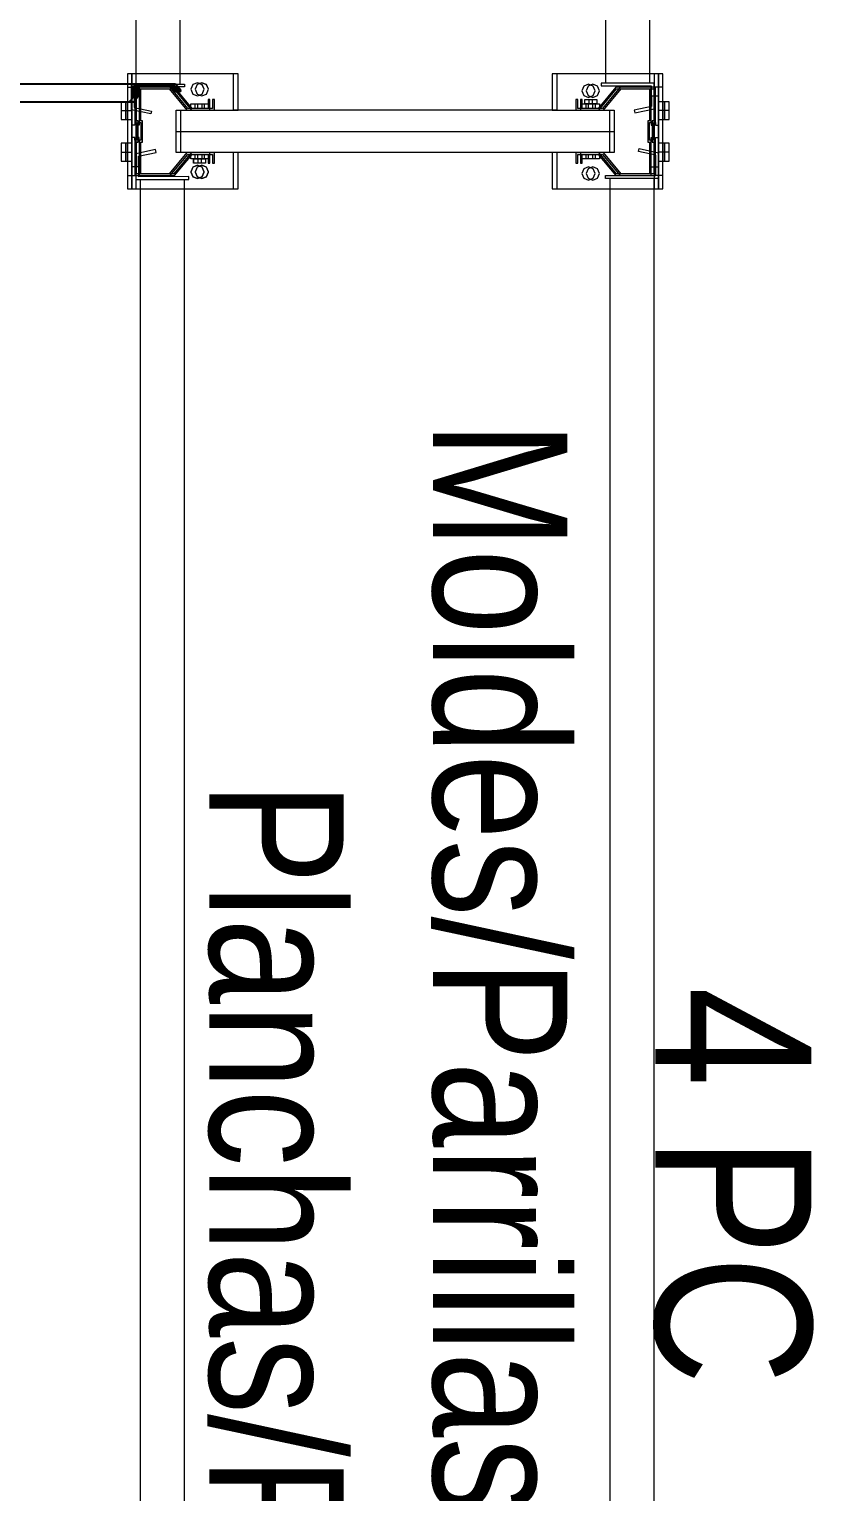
# Model space of a CAD drawing. Header units: metres. Extents: x 0 to 8715937, y -236336 to 216.
# Drawn here: x 135.069 to 135.956, y 83.66 to 85.312 of the extents above; entities that cross this region are included whole.
import ezdxf

# ---------------------------------------------------------------- set-up
doc = ezdxf.new("R2010")
doc.units = ezdxf.units.M
doc.header["$MEASUREMENT"] = 0
for name, color, linetype in [('0-BLOCK-EQUIPAMIENTO', 7, 'Continuous'), ('AAA BAST', 5, 'Continuous'), ('AAA CONECT', 3, 'Continuous'), ('AAA LARG', 1, 'Continuous'), ('MURO 20 - vista', 5, 'Continuous'), ('TEXTO', 7, 'Continuous')]:
    doc.layers.add(name, color=color, linetype=linetype)
doc.styles.add('AR', font='arial.ttf')

# ---------------------------------------------------------------- blocks, each defined once
blk = doc.blocks.new('conector de 0.25')
at = {"layer": 'AAA CONECT'}
for p, q in [((-0.2834, 0.018), (-0.2884, 0.013)), ((-0.0466, 0.018), (-0.2834, 0.018)), ((-0.0416, 0.013), (-0.0466, 0.018)), ((-0.3358, 0.007), (-0.3373, 0.0057)), ((-0.3373, 0.0057), (-0.3309, -0.002)), ((-0.33, 0), (-0.3358, 0.007)), ((-0.2884, 0), (-0.33, 0)), ((-0.2884, 0.013), (-0.2884, 0)), ((-0.0416, 0), (-0.0416, 0.013)), ((0, 0), (-0.0416, 0)), ((0.0058, 0.007), (0, 0)), ((0.0009, -0.002), (0.0073, 0.0057)), ((0.0073, 0.0057), (0.0058, 0.007)), ((-0.3309, -0.002), (0.0009, -0.002))]:
    blk.add_line(p, q, dxfattribs=at)
blk = doc.blocks.new('bastidor 0.60')
at = {"layer": 'MURO 20 - vista', "lineweight": 5}
h = blk.add_hatch(color=256, dxfattribs=at)
h.dxf.hatch_style = 1
h.paths.add_polyline_path([(-0.5068, 0.089), (-0.5068, 0.101), (-0.5088, 0.101), (-0.5088, 0.091), (-0.5318, 0.091), (-0.5518, 0.115), (-0.5918, 0.115), (-0.5918, 0.075), (-0.5898, 0.075), (-0.5898, 0.055), (-0.5918, 0.055), (-0.5918, 0.015), (-0.5518, 0.015), (-0.5318, 0.039), (-0.5284, 0.039), (-0.5284, 0.039), (-0.5209, 0.039), (-0.5134, 0.039), (-0.5088, 0.039), (-0.5088, 0.029), (-0.5068, 0.029), (-0.5068, 0.041), (-0.5327, 0.041), (-0.5527, 0.017), (-0.5898, 0.017), (-0.5898, 0.053), (-0.5878, 0.053), (-0.5878, 0.077), (-0.5898, 0.077), (-0.5898, 0.113), (-0.5527, 0.113), (-0.5327, 0.089)])
h = blk.add_hatch(color=256, dxfattribs=at)
h.dxf.hatch_style = 1
h.paths.add_polyline_path([(-0.0932, 0.041), (-0.0932, 0.029), (-0.0912, 0.029), (-0.0912, 0.039), (-0.0682, 0.039), (-0.0482, 0.015), (-0.0082, 0.015), (-0.0082, 0.055), (-0.0102, 0.055), (-0.0102, 0.075), (-0.0082, 0.075), (-0.0082, 0.115), (-0.0482, 0.115), (-0.0682, 0.091), (-0.0716, 0.091), (-0.0716, 0.091), (-0.0791, 0.091), (-0.0866, 0.091), (-0.0912, 0.091), (-0.0912, 0.101), (-0.0932, 0.101), (-0.0932, 0.089), (-0.0673, 0.089), (-0.0473, 0.113), (-0.0102, 0.113), (-0.0102, 0.077), (-0.0122, 0.077), (-0.0122, 0.053), (-0.0102, 0.053), (-0.0102, 0.017), (-0.0473, 0.017), (-0.0673, 0.041)])
at = {"layer": 'AAA BAST', "lineweight": 5}
for p, q in [((-0.48, 0.13), (-0.6, 0.13)), ((-0.6, 0.13), (-0.6, 0)), ((-0.595, 0.115), (-0.595, 0.13)), ((-0.5262, 0.1178), (-0.5284, 0.1125)), ((-0.5209, 0.12), (-0.5262, 0.1178)), ((-0.5156, 0.1178), (-0.5209, 0.12)), ((-0.5134, 0.1125), (-0.5156, 0.1178)), ((-0.48, 0.089), (-0.48, 0.13)), ((0, 0.13), (-0.12, 0.13)), ((-0.12, 0.13), (-0.12, 0.089)), ((-0.0844, 0.1161), (-0.0866, 0.1108)), ((-0.0791, 0.1183), (-0.0844, 0.1161)), ((-0.0738, 0.1161), (-0.0791, 0.1183)), ((-0.0716, 0.1108), (-0.0738, 0.1161)), ((-0.005, 0.13), (-0.005, 0.115)), ((0, 0), (0, 0.13)), ((-0.6, 0.115), (-0.595, 0.115)), ((-0.595, 0.105), (-0.595, 0.115)), ((-0.595, 0.072), (-0.595, 0.105)), ((-0.5918, 0.105), (-0.595, 0.105)), ((-0.5518, 0.115), (-0.5918, 0.115)), ((-0.5918, 0.115), (-0.5918, 0.075)), ((-0.5898, 0.077), (-0.5898, 0.113)), ((-0.5898, 0.113), (-0.5527, 0.113)), ((-0.5527, 0.113), (-0.5327, 0.089)), ((-0.5318, 0.091), (-0.5518, 0.115)), ((-0.5284, 0.1125), (-0.5262, 0.1072)), ((-0.5262, 0.1072), (-0.5209, 0.105)), ((-0.5209, 0.105), (-0.5156, 0.1072)), ((-0.5156, 0.1072), (-0.5134, 0.1125)), ((-0.5068, 0.101), (-0.5088, 0.101)), ((-0.5088, 0.101), (-0.5088, 0.091)), ((-0.5068, 0.089), (-0.5068, 0.101)), ((-0.0912, 0.101), (-0.0932, 0.101)), ((-0.0932, 0.101), (-0.0932, 0.089)), ((-0.0912, 0.091), (-0.0912, 0.101)), ((-0.0866, 0.1108), (-0.0844, 0.1055)), ((-0.0844, 0.1055), (-0.0791, 0.1033)), ((-0.0833, 0.096), (-0.0833, 0.101)), ((-0.0833, 0.101), (-0.0748, 0.101)), ((-0.0791, 0.1033), (-0.0738, 0.1055)), ((-0.0748, 0.101), (-0.0748, 0.096)), ((-0.0738, 0.1055), (-0.0716, 0.1108)), ((-0.0482, 0.115), (-0.0682, 0.091)), ((-0.0673, 0.089), (-0.0473, 0.113)), ((-0.0082, 0.115), (-0.0482, 0.115)), ((-0.0473, 0.113), (-0.0102, 0.113)), ((-0.0102, 0.113), (-0.0102, 0.077)), ((-0.0082, 0.075), (-0.0082, 0.115)), ((-0.0082, 0.105), (-0.005, 0.105)), ((0, 0.115), (-0.005, 0.115)), ((-0.005, 0.115), (-0.005, 0.105)), ((-0.005, 0.105), (-0.005, 0.072)), ((-0.6, 0.0985), (-0.607, 0.0985)), ((-0.607, 0.0985), (-0.607, 0.0785)), ((-0.607, 0.0885), (-0.6, 0.0885)), ((-0.6, 0.0885), (-0.6, 0.0985)), ((-0.6, 0.0785), (-0.6, 0.0985)), ((-0.5448, 0.041), (-0.5448, 0.089)), ((-0.5448, 0.089), (-0.48, 0.089)), ((-0.5327, 0.089), (-0.5068, 0.089)), ((-0.5088, 0.091), (-0.5318, 0.091)), ((-0.5284, 0.091), (-0.5284, 0.096)), ((-0.5284, 0.096), (-0.5134, 0.096)), ((-0.5284, 0.091), (-0.5284, 0.096)), ((-0.5284, 0.096), (-0.5209, 0.096)), ((-0.5134, 0.091), (-0.5284, 0.091)), ((-0.5209, 0.096), (-0.5209, 0.091)), ((-0.5134, 0.096), (-0.5134, 0.091)), ((-0.48, 0.089), (-0.12, 0.089)), ((-0.12, 0.089), (-0.0552, 0.089)), ((-0.0932, 0.089), (-0.0673, 0.089)), ((-0.0682, 0.091), (-0.0912, 0.091)), ((-0.0866, 0.091), (-0.0866, 0.096)), ((-0.0866, 0.096), (-0.0716, 0.096)), ((-0.0716, 0.091), (-0.0866, 0.091)), ((-0.0791, 0.096), (-0.0833, 0.096)), ((-0.0791, 0.091), (-0.0791, 0.096)), ((-0.0748, 0.096), (-0.0791, 0.096)), ((-0.0716, 0.091), (-0.0791, 0.091)), ((-0.0716, 0.096), (-0.0716, 0.091)), ((-0.0552, 0.089), (-0.0552, 0.041)), ((0.007, 0.0985), (0, 0.0985)), ((0, 0.0985), (0, 0.0885)), ((0.007, 0.0885), (0, 0.0885)), ((0, 0.0885), (0, 0.0785)), ((0.007, 0.0785), (0.007, 0.0985)), ((-0.607, 0.0785), (-0.6, 0.0785)), ((-0.595, 0.058), (-0.595, 0.072)), ((-0.5918, 0.072), (-0.595, 0.072)), ((-0.5918, 0.075), (-0.5898, 0.075)), ((-0.5918, 0.075), (-0.5918, 0.072)), ((-0.5878, 0.077), (-0.5898, 0.077)), ((-0.5898, 0.075), (-0.5898, 0.055)), ((-0.5878, 0.053), (-0.5878, 0.077)), ((-0.0102, 0.077), (-0.0122, 0.077)), ((-0.0122, 0.077), (-0.0122, 0.053)), ((-0.0102, 0.055), (-0.0102, 0.075)), ((-0.0102, 0.075), (-0.0082, 0.075)), ((-0.0082, 0.075), (-0.0082, 0.072)), ((-0.0082, 0.072), (-0.005, 0.072)), ((-0.005, 0.072), (-0.005, 0.058)), ((0, 0.0785), (0.007, 0.0785)), ((-0.6, 0.0515), (-0.607, 0.0515)), ((-0.607, 0.0515), (-0.607, 0.0315)), ((-0.6, 0.0415), (-0.6, 0.0515)), ((-0.595, 0.025), (-0.595, 0.058)), ((-0.5918, 0.058), (-0.595, 0.058)), ((-0.5918, 0.055), (-0.5918, 0.058)), ((-0.5898, 0.055), (-0.5918, 0.055)), ((-0.5918, 0.055), (-0.5918, 0.015)), ((-0.5898, 0.017), (-0.5898, 0.053)), ((-0.5898, 0.053), (-0.5878, 0.053)), ((-0.0552, 0.065), (-0.5448, 0.065)), ((-0.0122, 0.053), (-0.0102, 0.053)), ((-0.0082, 0.055), (-0.0102, 0.055)), ((-0.0102, 0.053), (-0.0102, 0.017)), ((-0.0082, 0.055), (-0.0082, 0.058)), ((-0.0082, 0.058), (-0.005, 0.058)), ((-0.0082, 0.015), (-0.0082, 0.055)), ((-0.005, 0.058), (-0.005, 0.025)), ((0.007, 0.0515), (0, 0.0515)), ((0, 0.0515), (0, 0.0315)), ((0.007, 0.0315), (0.007, 0.0515)), ((-0.607, 0.0415), (-0.6, 0.0415)), ((-0.6, 0.0315), (-0.6, 0.0415)), ((-0.5327, 0.041), (-0.5527, 0.017)), ((-0.5518, 0.015), (-0.5318, 0.039)), ((-0.48, 0.041), (-0.5448, 0.041)), ((-0.5068, 0.041), (-0.5327, 0.041)), ((-0.5318, 0.039), (-0.5088, 0.039)), ((-0.5284, 0.039), (-0.5134, 0.039)), ((-0.5284, 0.034), (-0.5284, 0.039)), ((-0.5284, 0.039), (-0.5209, 0.039)), ((-0.5134, 0.034), (-0.5284, 0.034)), ((-0.5252, 0.029), (-0.5252, 0.034)), ((-0.5252, 0.034), (-0.5209, 0.034)), ((-0.5209, 0.039), (-0.5209, 0.034)), ((-0.5209, 0.034), (-0.5167, 0.034)), ((-0.5167, 0.034), (-0.5167, 0.029)), ((-0.5134, 0.039), (-0.5134, 0.034)), ((-0.5088, 0.039), (-0.5088, 0.029)), ((-0.5068, 0.029), (-0.5068, 0.041)), ((-0.48, 0), (-0.48, 0.041)), ((-0.48, 0.041), (-0.12, 0.041)), ((-0.12, 0.041), (-0.12, 0)), ((-0.0552, 0.041), (-0.12, 0.041)), ((-0.0673, 0.041), (-0.0932, 0.041)), ((-0.0932, 0.041), (-0.0932, 0.029)), ((-0.0912, 0.039), (-0.0682, 0.039)), ((-0.0912, 0.029), (-0.0912, 0.039)), ((-0.0866, 0.034), (-0.0866, 0.039)), ((-0.0866, 0.039), (-0.0716, 0.039)), ((-0.0716, 0.034), (-0.0866, 0.034)), ((-0.0791, 0.034), (-0.0791, 0.039)), ((-0.0716, 0.034), (-0.0791, 0.034)), ((-0.0716, 0.039), (-0.0716, 0.034)), ((-0.0716, 0.039), (-0.0716, 0.034)), ((-0.0682, 0.039), (-0.0482, 0.015)), ((-0.0473, 0.017), (-0.0673, 0.041)), ((0.007, 0.0415), (0, 0.0415)), ((0, 0.0415), (0, 0.0315)), ((-0.607, 0.0315), (-0.6, 0.0315)), ((-0.595, 0.015), (-0.595, 0.025)), ((-0.5918, 0.025), (-0.595, 0.025)), ((-0.5527, 0.017), (-0.5898, 0.017)), ((-0.5262, 0.0245), (-0.5284, 0.0192)), ((-0.5284, 0.0192), (-0.5262, 0.0139)), ((-0.5209, 0.0267), (-0.5262, 0.0245)), ((-0.5167, 0.029), (-0.5252, 0.029)), ((-0.5156, 0.0245), (-0.5209, 0.0267)), ((-0.5134, 0.0192), (-0.5156, 0.0245)), ((-0.5156, 0.0139), (-0.5134, 0.0192)), ((-0.5088, 0.029), (-0.5068, 0.029)), ((-0.0932, 0.029), (-0.0912, 0.029)), ((-0.0844, 0.0228), (-0.0866, 0.0175)), ((-0.0866, 0.0175), (-0.0844, 0.0122)), ((-0.0791, 0.025), (-0.0844, 0.0228)), ((-0.0738, 0.0228), (-0.0791, 0.025)), ((-0.0716, 0.0175), (-0.0738, 0.0228)), ((-0.0738, 0.0122), (-0.0716, 0.0175)), ((-0.0102, 0.017), (-0.0473, 0.017)), ((-0.0082, 0.025), (-0.005, 0.025)), ((-0.005, 0.025), (-0.005, 0.015)), ((0, 0.0315), (0.007, 0.0315)), ((-0.6, 0.015), (-0.595, 0.015)), ((-0.6, 0), (-0.48, 0)), ((-0.595, 0), (-0.595, 0.015)), ((-0.5918, 0.015), (-0.5518, 0.015)), ((-0.5262, 0.0139), (-0.5209, 0.0117)), ((-0.5209, 0.0117), (-0.5156, 0.0139)), ((-0.12, 0), (0, 0)), ((-0.0844, 0.0122), (-0.0791, 0.01)), ((-0.0791, 0.01), (-0.0738, 0.0122)), ((-0.0482, 0.015), (-0.0082, 0.015)), ((0, 0.015), (-0.005, 0.015)), ((-0.005, 0.015), (-0.005, 0))]:
    blk.add_line(p, q, dxfattribs=at)
blk = doc.blocks.new('larguero 2.3')
at = {"layer": 'AAA LARG', "lineweight": 5}
for p, q in [((-0.0196, 0.0274), (-0.0189, 0.0305)), ((0, 0.0232), (-0.0196, 0.0274)), ((-0.0189, 0.0305), (0.0032, 0.0258)), ((0, 0), (0, 0.0232)), ((0.0032, 0.0258), (0.0032, -0.0032)), ((-0.0568, -0.0032), (-0.0568, 0)), ((-0.0568, 0), (0, 0)), ((-0.0518, -0.0032), (-0.0568, -0.0032)), ((-0.0018, -0.0032), (-0.0518, -0.0032)), ((-0.0518, -0.0032), (-0.0518, -2.2932)), ((-0.0018, -2.2932), (-0.0018, -0.0032)), ((0.0032, -0.0032), (-0.0018, -0.0032)), ((-0.0518, -2.2932), (-0.0568, -2.2932)), ((-0.0568, -2.2932), (-0.0568, -2.2964)), ((-0.0568, -2.2964), (-0.0002, -2.2962)), ((0.0032, -2.2932), (-0.0518, -2.2932)), ((-0.0002, -2.2962), (0, -2.3196)), ((0.0032, -2.3222), (0.0032, -2.2932)), ((0, -2.3196), (-0.0196, -2.3238)), ((-0.0196, -2.3238), (-0.0189, -2.3269)), ((-0.0189, -2.3269), (0.0032, -2.3222))]:
    blk.add_line(p, q, dxfattribs=at)
blk = doc.blocks.new('DPM-EQUIPAMIENTO')
at = {"layer": 'AAA BAST', "rotation": 180}
for p in [(47.4601, 85.2616), (47.4651, 85.2616)]:
    blk.add_blockref('bastidor 0.60', p, dxfattribs=at)
at = {"layer": 'AAA CONECT', "rotation": 180}
for name, p in [('larguero 2.3', (47.4678, 85.2468)), ('conector de 0.25', (47.1786, 85.2481)), ('conector de 0.25', (47.1836, 85.2481)), ('larguero 2.3', (47.4728, 82.8491))]:
    blk.add_blockref(name, p, dxfattribs=at)
at = {"layer": 'AAA CONECT'}
for p in [(48.0521, 87.5443), (48.0571, 85.1466)]:
    blk.add_blockref('larguero 2.3', p, dxfattribs=at)

msp = doc.modelspace()

# ---------------------------------------------------------------- hatches: boundary and pattern name
at = {"layer": 'MURO 20 - vista', "lineweight": 5}
h = msp.add_hatch(color=256, dxfattribs=at)
h.dxf.hatch_style = 1
h.paths.add_polyline_path([(135.2733, 85.2206), (135.2733, 85.2326), (135.2713, 85.2326), (135.2713, 85.2226), (135.2483, 85.2226), (135.2283, 85.2466), (135.1883, 85.2466), (135.1883, 85.2066), (135.1903, 85.2066), (135.1903, 85.1866), (135.1883, 85.1866), (135.1883, 85.1466), (135.2283, 85.1466), (135.2483, 85.1706), (135.2517, 85.1706), (135.2517, 85.1706), (135.2592, 85.1706), (135.2667, 85.1706), (135.2713, 85.1706), (135.2713, 85.1606), (135.2733, 85.1606), (135.2733, 85.1726), (135.2474, 85.1726), (135.2274, 85.1486), (135.1903, 85.1486), (135.1903, 85.1846), (135.1923, 85.1846), (135.1923, 85.2086), (135.1903, 85.2086), (135.1903, 85.2446), (135.2274, 85.2446), (135.2474, 85.2206)])
h = msp.add_hatch(color=256, dxfattribs=at)
h.dxf.hatch_style = 1
h.paths.add_polyline_path([(135.2783, 85.2206), (135.2783, 85.2326), (135.2763, 85.2326), (135.2763, 85.2226), (135.2533, 85.2226), (135.2333, 85.2466), (135.1933, 85.2466), (135.1933, 85.2066), (135.1953, 85.2066), (135.1953, 85.1866), (135.1933, 85.1866), (135.1933, 85.1466), (135.2333, 85.1466), (135.2533, 85.1706), (135.2567, 85.1706), (135.2567, 85.1706), (135.2642, 85.1706), (135.2717, 85.1706), (135.2763, 85.1706), (135.2763, 85.1606), (135.2783, 85.1606), (135.2783, 85.1726), (135.2524, 85.1726), (135.2324, 85.1486), (135.1953, 85.1486), (135.1953, 85.1846), (135.1973, 85.1846), (135.1973, 85.2086), (135.1953, 85.2086), (135.1953, 85.2446), (135.2324, 85.2446), (135.2524, 85.2206)])
h = msp.add_hatch(color=256, dxfattribs=at)
h.dxf.hatch_style = 1
h.paths.add_polyline_path([(135.6869, 85.1726), (135.6869, 85.1606), (135.6889, 85.1606), (135.6889, 85.1706), (135.7119, 85.1706), (135.7319, 85.1466), (135.7719, 85.1466), (135.7719, 85.1866), (135.7699, 85.1866), (135.7699, 85.2066), (135.7719, 85.2066), (135.7719, 85.2466), (135.7319, 85.2466), (135.7119, 85.2226), (135.7085, 85.2226), (135.7085, 85.2226), (135.701, 85.2226), (135.6935, 85.2226), (135.6889, 85.2226), (135.6889, 85.2326), (135.6869, 85.2326), (135.6869, 85.2206), (135.7128, 85.2206), (135.7328, 85.2446), (135.7699, 85.2446), (135.7699, 85.2086), (135.7679, 85.2086), (135.7679, 85.1846), (135.7699, 85.1846), (135.7699, 85.1486), (135.7328, 85.1486), (135.7128, 85.1726)])
h = msp.add_hatch(color=256, dxfattribs=at)
h.dxf.hatch_style = 1
h.paths.add_polyline_path([(135.6919, 85.1726), (135.6919, 85.1606), (135.6939, 85.1606), (135.6939, 85.1706), (135.7169, 85.1706), (135.7369, 85.1466), (135.7769, 85.1466), (135.7769, 85.1866), (135.7749, 85.1866), (135.7749, 85.2066), (135.7769, 85.2066), (135.7769, 85.2466), (135.7369, 85.2466), (135.7169, 85.2226), (135.7135, 85.2226), (135.7135, 85.2226), (135.706, 85.2226), (135.6985, 85.2226), (135.6939, 85.2226), (135.6939, 85.2326), (135.6919, 85.2326), (135.6919, 85.2206), (135.7178, 85.2206), (135.7378, 85.2446), (135.7749, 85.2446), (135.7749, 85.2086), (135.7729, 85.2086), (135.7729, 85.1846), (135.7749, 85.1846), (135.7749, 85.1486), (135.7378, 85.1486), (135.7178, 85.1726)])

# ---------------------------------------------------------------- linework, layer by layer
at = {"layer": 'AAA BAST', "lineweight": 5}
for p, q in [((135.3001, 85.2616), (135.1801, 85.2616)), ((135.1801, 85.2616), (135.1801, 85.1316)), ((135.1851, 85.2466), (135.1851, 85.2616)), ((135.3051, 85.2616), (135.1851, 85.2616)), ((135.1851, 85.2616), (135.1851, 85.1316)), ((135.1901, 85.2466), (135.1901, 85.2616)), ((135.2592, 85.2516), (135.2539, 85.2494)), ((135.2642, 85.2516), (135.2589, 85.2494)), ((135.2645, 85.2493), (135.2592, 85.2516)), ((135.2695, 85.2493), (135.2642, 85.2516)), ((135.3001, 85.2206), (135.3001, 85.2616)), ((135.3051, 85.2206), (135.3051, 85.2616)), ((135.7801, 85.2616), (135.6601, 85.2616)), ((135.6601, 85.2616), (135.6601, 85.2206)), ((135.7851, 85.2616), (135.6651, 85.2616)), ((135.6651, 85.2616), (135.6651, 85.2206)), ((135.7751, 85.2616), (135.7751, 85.2466)), ((135.7801, 85.1316), (135.7801, 85.2616)), ((135.7801, 85.2616), (135.7801, 85.2466)), ((135.7851, 85.1316), (135.7851, 85.2616)), ((135.1801, 85.2466), (135.1851, 85.2466)), ((135.1851, 85.2366), (135.1851, 85.2466)), ((135.1851, 85.2466), (135.1901, 85.2466)), ((135.1851, 85.2036), (135.1851, 85.2366)), ((135.1883, 85.2366), (135.1851, 85.2366)), ((135.2283, 85.2466), (135.1883, 85.2466)), ((135.1883, 85.2466), (135.1883, 85.2066)), ((135.1901, 85.2366), (135.1901, 85.2466)), ((135.1901, 85.2036), (135.1901, 85.2366)), ((135.1933, 85.2366), (135.1901, 85.2366)), ((135.1903, 85.2086), (135.1903, 85.2446)), ((135.1903, 85.2446), (135.2274, 85.2446)), ((135.2333, 85.2466), (135.1933, 85.2466)), ((135.1933, 85.2466), (135.1933, 85.2066)), ((135.1953, 85.2086), (135.1953, 85.2446)), ((135.1953, 85.2446), (135.2324, 85.2446)), ((135.2274, 85.2446), (135.2474, 85.2206)), ((135.2483, 85.2226), (135.2283, 85.2466)), ((135.2324, 85.2446), (135.2524, 85.2206)), ((135.2533, 85.2226), (135.2333, 85.2466)), ((135.2539, 85.2494), (135.2517, 85.2441)), ((135.2517, 85.2441), (135.2539, 85.2387)), ((135.2539, 85.2387), (135.2592, 85.2366)), ((135.2589, 85.2494), (135.2567, 85.2441)), ((135.2567, 85.2441), (135.2589, 85.2387)), ((135.2589, 85.2387), (135.2642, 85.2366)), ((135.2592, 85.2366), (135.2645, 85.2387)), ((135.2642, 85.2366), (135.2695, 85.2387)), ((135.2667, 85.2441), (135.2645, 85.2493)), ((135.2645, 85.2387), (135.2667, 85.2441)), ((135.2717, 85.2441), (135.2695, 85.2493)), ((135.2695, 85.2387), (135.2717, 85.2441)), ((135.6957, 85.2477), (135.6935, 85.2424)), ((135.6935, 85.2424), (135.6957, 85.2371)), ((135.701, 85.2499), (135.6957, 85.2477)), ((135.6957, 85.2371), (135.701, 85.2349)), ((135.7007, 85.2477), (135.6985, 85.2424)), ((135.6985, 85.2424), (135.7007, 85.2371)), ((135.706, 85.2499), (135.7007, 85.2477)), ((135.7007, 85.2371), (135.706, 85.2349)), ((135.7063, 85.2477), (135.701, 85.2499)), ((135.701, 85.2349), (135.7063, 85.2371)), ((135.7113, 85.2477), (135.706, 85.2499)), ((135.706, 85.2349), (135.7113, 85.2371)), ((135.7085, 85.2424), (135.7063, 85.2477)), ((135.7063, 85.2371), (135.7085, 85.2424)), ((135.7135, 85.2424), (135.7113, 85.2477)), ((135.7113, 85.2371), (135.7135, 85.2424)), ((135.7319, 85.2466), (135.7119, 85.2226)), ((135.7128, 85.2206), (135.7328, 85.2446)), ((135.7369, 85.2466), (135.7169, 85.2226)), ((135.7178, 85.2206), (135.7378, 85.2446)), ((135.7719, 85.2466), (135.7319, 85.2466)), ((135.7328, 85.2446), (135.7699, 85.2446)), ((135.7769, 85.2466), (135.7369, 85.2466)), ((135.7378, 85.2446), (135.7749, 85.2446)), ((135.7699, 85.2446), (135.7699, 85.2086)), ((135.7719, 85.2066), (135.7719, 85.2466)), ((135.7719, 85.2366), (135.7751, 85.2366)), ((135.7749, 85.2446), (135.7749, 85.2086)), ((135.7801, 85.2466), (135.7751, 85.2466)), ((135.7751, 85.2466), (135.7751, 85.2366)), ((135.7751, 85.2366), (135.7751, 85.2036)), ((135.7769, 85.2066), (135.7769, 85.2466)), ((135.7769, 85.2366), (135.7801, 85.2366)), ((135.7851, 85.2466), (135.7801, 85.2466)), ((135.7801, 85.2466), (135.7801, 85.2366)), ((135.7801, 85.2366), (135.7801, 85.2036)), ((135.1801, 85.2301), (135.1731, 85.2301)), ((135.1731, 85.2301), (135.1731, 85.2101)), ((135.1731, 85.2201), (135.1801, 85.2201)), ((135.1851, 85.2301), (135.1781, 85.2301)), ((135.1781, 85.2301), (135.1781, 85.2101)), ((135.1781, 85.2201), (135.1851, 85.2201)), ((135.1801, 85.2201), (135.1801, 85.2301)), ((135.1801, 85.2101), (135.1801, 85.2301)), ((135.1851, 85.2201), (135.1851, 85.2301)), ((135.1851, 85.2101), (135.1851, 85.2301)), ((135.2353, 85.1726), (135.2353, 85.2206)), ((135.2353, 85.2206), (135.3001, 85.2206)), ((135.2403, 85.1726), (135.2403, 85.2206)), ((135.2403, 85.2206), (135.3051, 85.2206)), ((135.2474, 85.2206), (135.2733, 85.2206)), ((135.2713, 85.2226), (135.2483, 85.2226)), ((135.2517, 85.2226), (135.2517, 85.2276)), ((135.2517, 85.2276), (135.2667, 85.2276)), ((135.2517, 85.2226), (135.2517, 85.2276)), ((135.2517, 85.2276), (135.2592, 85.2276)), ((135.2667, 85.2226), (135.2517, 85.2226)), ((135.2524, 85.2206), (135.2783, 85.2206)), ((135.2763, 85.2226), (135.2533, 85.2226)), ((135.2567, 85.2226), (135.2567, 85.2276)), ((135.2567, 85.2276), (135.2717, 85.2276)), ((135.2567, 85.2226), (135.2567, 85.2276)), ((135.2567, 85.2276), (135.2642, 85.2276)), ((135.2717, 85.2226), (135.2567, 85.2226)), ((135.2592, 85.2276), (135.2592, 85.2226)), ((135.2642, 85.2276), (135.2642, 85.2226)), ((135.2667, 85.2276), (135.2667, 85.2226)), ((135.2733, 85.2326), (135.2713, 85.2326)), ((135.2713, 85.2326), (135.2713, 85.2226)), ((135.2717, 85.2276), (135.2717, 85.2226)), ((135.2733, 85.2206), (135.2733, 85.2326)), ((135.2783, 85.2326), (135.2763, 85.2326)), ((135.2763, 85.2326), (135.2763, 85.2226)), ((135.2783, 85.2206), (135.2783, 85.2326)), ((135.6601, 85.2206), (135.3001, 85.2206)), ((135.6651, 85.2206), (135.3051, 85.2206)), ((135.6601, 85.2206), (135.7249, 85.2206)), ((135.6651, 85.2206), (135.7299, 85.2206)), ((135.6889, 85.2326), (135.6869, 85.2326)), ((135.6869, 85.2326), (135.6869, 85.2206)), ((135.6869, 85.2206), (135.7128, 85.2206)), ((135.6889, 85.2226), (135.6889, 85.2326)), ((135.7119, 85.2226), (135.6889, 85.2226)), ((135.6939, 85.2326), (135.6919, 85.2326)), ((135.6919, 85.2326), (135.6919, 85.2206)), ((135.6919, 85.2206), (135.7178, 85.2206)), ((135.6935, 85.2226), (135.6935, 85.2276)), ((135.6935, 85.2276), (135.7085, 85.2276)), ((135.7085, 85.2226), (135.6935, 85.2226)), ((135.6939, 85.2226), (135.6939, 85.2326)), ((135.7169, 85.2226), (135.6939, 85.2226)), ((135.6968, 85.2276), (135.6968, 85.2326)), ((135.6968, 85.2326), (135.7053, 85.2326)), ((135.701, 85.2276), (135.6968, 85.2276)), ((135.6985, 85.2226), (135.6985, 85.2276)), ((135.6985, 85.2276), (135.7135, 85.2276)), ((135.7135, 85.2226), (135.6985, 85.2226)), ((135.701, 85.2226), (135.701, 85.2276)), ((135.7053, 85.2276), (135.701, 85.2276)), ((135.7085, 85.2226), (135.701, 85.2226)), ((135.7018, 85.2276), (135.7018, 85.2326)), ((135.7018, 85.2326), (135.7103, 85.2326)), ((135.706, 85.2276), (135.7018, 85.2276)), ((135.7053, 85.2326), (135.7053, 85.2276)), ((135.706, 85.2226), (135.706, 85.2276)), ((135.7103, 85.2276), (135.706, 85.2276)), ((135.7135, 85.2226), (135.706, 85.2226)), ((135.7085, 85.2276), (135.7085, 85.2226)), ((135.7103, 85.2326), (135.7103, 85.2276)), ((135.7135, 85.2276), (135.7135, 85.2226)), ((135.7249, 85.2206), (135.7249, 85.1726)), ((135.7299, 85.2206), (135.7299, 85.1726)), ((135.7871, 85.2301), (135.7801, 85.2301)), ((135.7801, 85.2301), (135.7801, 85.2201)), ((135.7871, 85.2201), (135.7801, 85.2201)), ((135.7801, 85.2201), (135.7801, 85.2101)), ((135.7921, 85.2301), (135.7851, 85.2301)), ((135.7851, 85.2301), (135.7851, 85.2201)), ((135.7921, 85.2201), (135.7851, 85.2201)), ((135.7851, 85.2201), (135.7851, 85.2101)), ((135.7871, 85.2101), (135.7871, 85.2301)), ((135.7921, 85.2101), (135.7921, 85.2301)), ((135.1731, 85.2101), (135.1801, 85.2101)), ((135.1781, 85.2101), (135.1851, 85.2101)), ((135.1851, 85.1896), (135.1851, 85.2036)), ((135.1883, 85.2036), (135.1851, 85.2036)), ((135.1883, 85.2066), (135.1903, 85.2066)), ((135.1883, 85.2066), (135.1883, 85.2036)), ((135.1901, 85.1896), (135.1901, 85.2036)), ((135.1933, 85.2036), (135.1901, 85.2036)), ((135.1923, 85.2086), (135.1903, 85.2086)), ((135.1903, 85.2066), (135.1903, 85.1866)), ((135.1923, 85.1846), (135.1923, 85.2086)), ((135.1933, 85.2066), (135.1953, 85.2066)), ((135.1933, 85.2066), (135.1933, 85.2036)), ((135.1973, 85.2086), (135.1953, 85.2086)), ((135.1953, 85.2066), (135.1953, 85.1866)), ((135.1973, 85.1846), (135.1973, 85.2086)), ((135.7699, 85.2086), (135.7679, 85.2086)), ((135.7679, 85.2086), (135.7679, 85.1846)), ((135.7699, 85.1866), (135.7699, 85.2066)), ((135.7699, 85.2066), (135.7719, 85.2066)), ((135.7719, 85.2066), (135.7719, 85.2036)), ((135.7719, 85.2036), (135.7751, 85.2036)), ((135.7749, 85.2086), (135.7729, 85.2086)), ((135.7729, 85.2086), (135.7729, 85.1846)), ((135.7749, 85.1866), (135.7749, 85.2066)), ((135.7749, 85.2066), (135.7769, 85.2066)), ((135.7751, 85.2036), (135.7751, 85.1896)), ((135.7769, 85.2066), (135.7769, 85.2036)), ((135.7769, 85.2036), (135.7801, 85.2036)), ((135.7801, 85.2101), (135.7871, 85.2101)), ((135.7801, 85.2036), (135.7801, 85.1896)), ((135.7851, 85.2101), (135.7921, 85.2101)), ((135.1851, 85.1566), (135.1851, 85.1896)), ((135.1883, 85.1896), (135.1851, 85.1896)), ((135.1883, 85.1866), (135.1883, 85.1896)), ((135.1903, 85.1866), (135.1883, 85.1866)), ((135.1883, 85.1866), (135.1883, 85.1466)), ((135.1901, 85.1566), (135.1901, 85.1896)), ((135.1933, 85.1896), (135.1901, 85.1896)), ((135.1933, 85.1866), (135.1933, 85.1896)), ((135.1953, 85.1866), (135.1933, 85.1866)), ((135.1933, 85.1866), (135.1933, 85.1466)), ((135.2353, 85.1966), (135.7249, 85.1966)), ((135.2403, 85.1966), (135.7299, 85.1966)), ((135.7719, 85.1866), (135.7699, 85.1866)), ((135.7719, 85.1866), (135.7719, 85.1896)), ((135.7719, 85.1896), (135.7751, 85.1896)), ((135.7719, 85.1466), (135.7719, 85.1866)), ((135.7769, 85.1866), (135.7749, 85.1866)), ((135.7751, 85.1896), (135.7751, 85.1566)), ((135.7769, 85.1866), (135.7769, 85.1896)), ((135.7769, 85.1896), (135.7801, 85.1896)), ((135.7769, 85.1466), (135.7769, 85.1866)), ((135.7801, 85.1896), (135.7801, 85.1566)), ((135.1801, 85.1831), (135.1731, 85.1831)), ((135.1731, 85.1831), (135.1731, 85.1631)), ((135.1731, 85.1731), (135.1801, 85.1731)), ((135.1851, 85.1831), (135.1781, 85.1831)), ((135.1781, 85.1831), (135.1781, 85.1631)), ((135.1781, 85.1731), (135.1851, 85.1731)), ((135.1801, 85.1731), (135.1801, 85.1831)), ((135.1801, 85.1631), (135.1801, 85.1731)), ((135.1851, 85.1731), (135.1851, 85.1831)), ((135.1851, 85.1631), (135.1851, 85.1731)), ((135.1903, 85.1486), (135.1903, 85.1846)), ((135.1903, 85.1846), (135.1923, 85.1846)), ((135.1953, 85.1486), (135.1953, 85.1846)), ((135.1953, 85.1846), (135.1973, 85.1846)), ((135.2474, 85.1726), (135.2274, 85.1486)), ((135.2283, 85.1466), (135.2483, 85.1706)), ((135.2524, 85.1726), (135.2324, 85.1486)), ((135.2333, 85.1466), (135.2533, 85.1706)), ((135.3001, 85.1726), (135.2353, 85.1726)), ((135.3051, 85.1726), (135.2403, 85.1726)), ((135.2733, 85.1726), (135.2474, 85.1726)), ((135.2483, 85.1706), (135.2713, 85.1706)), ((135.2517, 85.1706), (135.2667, 85.1706)), ((135.2517, 85.1656), (135.2517, 85.1706)), ((135.2517, 85.1706), (135.2592, 85.1706)), ((135.2783, 85.1726), (135.2524, 85.1726)), ((135.2533, 85.1706), (135.2763, 85.1706)), ((135.2567, 85.1706), (135.2717, 85.1706)), ((135.2567, 85.1656), (135.2567, 85.1706)), ((135.2567, 85.1706), (135.2642, 85.1706)), ((135.2592, 85.1706), (135.2592, 85.1656)), ((135.2642, 85.1706), (135.2642, 85.1656)), ((135.2667, 85.1706), (135.2667, 85.1656)), ((135.2713, 85.1706), (135.2713, 85.1606)), ((135.2717, 85.1706), (135.2717, 85.1656)), ((135.2733, 85.1606), (135.2733, 85.1726)), ((135.2763, 85.1706), (135.2763, 85.1606)), ((135.2783, 85.1606), (135.2783, 85.1726)), ((135.3001, 85.1316), (135.3001, 85.1726)), ((135.6601, 85.1726), (135.3001, 85.1726)), ((135.3051, 85.1316), (135.3051, 85.1726)), ((135.6651, 85.1726), (135.3051, 85.1726)), ((135.6601, 85.1726), (135.6601, 85.1316)), ((135.7249, 85.1726), (135.6601, 85.1726)), ((135.6651, 85.1726), (135.6651, 85.1316)), ((135.7299, 85.1726), (135.6651, 85.1726)), ((135.7128, 85.1726), (135.6869, 85.1726)), ((135.6869, 85.1726), (135.6869, 85.1606)), ((135.6889, 85.1706), (135.7119, 85.1706)), ((135.6889, 85.1606), (135.6889, 85.1706)), ((135.7178, 85.1726), (135.6919, 85.1726)), ((135.6919, 85.1726), (135.6919, 85.1606)), ((135.6935, 85.1656), (135.6935, 85.1706)), ((135.6935, 85.1706), (135.7085, 85.1706)), ((135.6939, 85.1706), (135.7169, 85.1706)), ((135.6939, 85.1606), (135.6939, 85.1706)), ((135.6985, 85.1656), (135.6985, 85.1706)), ((135.6985, 85.1706), (135.7135, 85.1706)), ((135.701, 85.1656), (135.701, 85.1706)), ((135.706, 85.1656), (135.706, 85.1706)), ((135.7085, 85.1706), (135.7085, 85.1656)), ((135.7085, 85.1706), (135.7085, 85.1656)), ((135.7119, 85.1706), (135.7319, 85.1466)), ((135.7328, 85.1486), (135.7128, 85.1726)), ((135.7135, 85.1706), (135.7135, 85.1656)), ((135.7135, 85.1706), (135.7135, 85.1656)), ((135.7169, 85.1706), (135.7369, 85.1466)), ((135.7378, 85.1486), (135.7178, 85.1726)), ((135.7679, 85.1846), (135.7699, 85.1846)), ((135.7699, 85.1846), (135.7699, 85.1486)), ((135.7729, 85.1846), (135.7749, 85.1846)), ((135.7749, 85.1846), (135.7749, 85.1486)), ((135.7871, 85.1831), (135.7801, 85.1831)), ((135.7801, 85.1831), (135.7801, 85.1631)), ((135.7871, 85.1731), (135.7801, 85.1731)), ((135.7801, 85.1731), (135.7801, 85.1631)), ((135.7921, 85.1831), (135.7851, 85.1831)), ((135.7851, 85.1831), (135.7851, 85.1631)), ((135.7921, 85.1731), (135.7851, 85.1731)), ((135.7851, 85.1731), (135.7851, 85.1631)), ((135.7871, 85.1631), (135.7871, 85.1831)), ((135.7921, 85.1631), (135.7921, 85.1831)), ((135.1731, 85.1631), (135.1801, 85.1631)), ((135.1781, 85.1631), (135.1851, 85.1631)), ((135.1851, 85.1466), (135.1851, 85.1566)), ((135.1883, 85.1566), (135.1851, 85.1566)), ((135.1901, 85.1466), (135.1901, 85.1566)), ((135.1933, 85.1566), (135.1901, 85.1566)), ((135.2667, 85.1656), (135.2517, 85.1656)), ((135.2539, 85.156), (135.2517, 85.1507)), ((135.2592, 85.1582), (135.2539, 85.156)), ((135.255, 85.1606), (135.255, 85.1656)), ((135.255, 85.1656), (135.2592, 85.1656)), ((135.2635, 85.1606), (135.255, 85.1606)), ((135.2717, 85.1656), (135.2567, 85.1656)), ((135.2589, 85.156), (135.2567, 85.1507)), ((135.2642, 85.1582), (135.2589, 85.156)), ((135.2592, 85.1656), (135.2635, 85.1656)), ((135.2645, 85.156), (135.2592, 85.1582)), ((135.26, 85.1606), (135.26, 85.1656)), ((135.26, 85.1656), (135.2642, 85.1656)), ((135.2685, 85.1606), (135.26, 85.1606)), ((135.2635, 85.1656), (135.2635, 85.1606)), ((135.2642, 85.1656), (135.2685, 85.1656)), ((135.2695, 85.156), (135.2642, 85.1582)), ((135.2667, 85.1507), (135.2645, 85.156)), ((135.2685, 85.1656), (135.2685, 85.1606)), ((135.2717, 85.1507), (135.2695, 85.156)), ((135.2713, 85.1606), (135.2733, 85.1606)), ((135.2763, 85.1606), (135.2783, 85.1606)), ((135.6869, 85.1606), (135.6889, 85.1606)), ((135.6919, 85.1606), (135.6939, 85.1606)), ((135.7085, 85.1656), (135.6935, 85.1656)), ((135.6957, 85.1544), (135.6935, 85.1491)), ((135.701, 85.1566), (135.6957, 85.1544)), ((135.7135, 85.1656), (135.6985, 85.1656)), ((135.7007, 85.1544), (135.6985, 85.1491)), ((135.706, 85.1566), (135.7007, 85.1544)), ((135.7085, 85.1656), (135.701, 85.1656)), ((135.7063, 85.1544), (135.701, 85.1566)), ((135.7135, 85.1656), (135.706, 85.1656)), ((135.7113, 85.1544), (135.706, 85.1566)), ((135.7085, 85.1491), (135.7063, 85.1544)), ((135.7135, 85.1491), (135.7113, 85.1544)), ((135.7719, 85.1566), (135.7751, 85.1566)), ((135.7751, 85.1566), (135.7751, 85.1466)), ((135.7769, 85.1566), (135.7801, 85.1566)), ((135.7801, 85.1631), (135.7871, 85.1631)), ((135.7801, 85.1566), (135.7801, 85.1466)), ((135.7851, 85.1631), (135.7921, 85.1631)), ((135.1801, 85.1466), (135.1851, 85.1466)), ((135.1851, 85.1316), (135.1851, 85.1466)), ((135.1851, 85.1466), (135.1901, 85.1466)), ((135.1883, 85.1466), (135.2283, 85.1466)), ((135.1901, 85.1316), (135.1901, 85.1466)), ((135.2274, 85.1486), (135.1903, 85.1486)), ((135.1933, 85.1466), (135.2333, 85.1466)), ((135.2324, 85.1486), (135.1953, 85.1486)), ((135.2517, 85.1507), (135.2539, 85.1454)), ((135.2539, 85.1454), (135.2592, 85.1432)), ((135.2567, 85.1507), (135.2589, 85.1454)), ((135.2589, 85.1454), (135.2642, 85.1432)), ((135.2592, 85.1432), (135.2645, 85.1454)), ((135.2642, 85.1432), (135.2695, 85.1454)), ((135.2645, 85.1454), (135.2667, 85.1507)), ((135.2695, 85.1454), (135.2717, 85.1507)), ((135.6935, 85.1491), (135.6957, 85.1438)), ((135.6957, 85.1438), (135.701, 85.1416)), ((135.6985, 85.1491), (135.7007, 85.1438)), ((135.7007, 85.1438), (135.706, 85.1416)), ((135.701, 85.1416), (135.7063, 85.1438)), ((135.706, 85.1416), (135.7113, 85.1438)), ((135.7063, 85.1438), (135.7085, 85.1491)), ((135.7113, 85.1438), (135.7135, 85.1491)), ((135.7319, 85.1466), (135.7719, 85.1466)), ((135.7699, 85.1486), (135.7328, 85.1486)), ((135.7369, 85.1466), (135.7769, 85.1466)), ((135.7749, 85.1486), (135.7378, 85.1486)), ((135.7801, 85.1466), (135.7751, 85.1466)), ((135.7751, 85.1466), (135.7751, 85.1316)), ((135.7851, 85.1466), (135.7801, 85.1466)), ((135.7801, 85.1466), (135.7801, 85.1316)), ((135.1801, 85.1316), (135.3001, 85.1316)), ((135.1851, 85.1316), (135.3051, 85.1316)), ((135.6601, 85.1316), (135.7801, 85.1316)), ((135.6651, 85.1316), (135.7851, 85.1316))]:
    msp.add_line(p, q, dxfattribs=at)
at = {"layer": 'AAA CONECT'}
for p, q in [((135.2295, 85.2501), (134.8976, 85.2501)), ((135.2345, 85.2501), (134.9026, 85.2501)), ((135.182, 85.2301), (135.187, 85.2351)), ((135.187, 85.2351), (135.187, 85.2481)), ((135.187, 85.2481), (135.2286, 85.2481)), ((135.187, 85.2301), (135.192, 85.2351)), ((135.192, 85.2351), (135.192, 85.2481)), ((135.192, 85.2481), (135.2336, 85.2481)), ((135.2286, 85.2481), (135.2344, 85.2411)), ((135.2359, 85.2424), (135.2295, 85.2501)), ((135.2336, 85.2481), (135.2394, 85.2411)), ((135.2344, 85.2411), (135.2359, 85.2424)), ((135.2409, 85.2424), (135.2345, 85.2501)), ((135.2394, 85.2411), (135.2409, 85.2424)), ((134.9452, 85.2301), (135.182, 85.2301)), ((134.9502, 85.2301), (135.187, 85.2301))]:
    msp.add_line(p, q, dxfattribs=at)
at = {"layer": 'AAA LARG', "lineweight": 5}
for p, q in [((135.1896, 87.54), (135.1896, 85.25)), ((135.2396, 85.25), (135.2396, 87.54)), ((135.7203, 87.5411), (135.7203, 85.2511)), ((135.7703, 85.2511), (135.7703, 87.5411)), ((135.7203, 85.2511), (135.7153, 85.2511)), ((135.7153, 85.2511), (135.7153, 85.2479)), ((135.7753, 85.2511), (135.7203, 85.2511)), ((135.7753, 85.2221), (135.7753, 85.2511)), ((135.1846, 85.221), (135.1846, 85.25)), ((135.1846, 85.25), (135.1896, 85.25)), ((135.2446, 85.2468), (135.1878, 85.2468)), ((135.1878, 85.2468), (135.1878, 85.2236)), ((135.1896, 85.25), (135.2396, 85.25)), ((135.2396, 85.25), (135.2446, 85.25)), ((135.2446, 85.25), (135.2446, 85.2468)), ((135.7153, 85.2479), (135.7719, 85.2481)), ((135.7719, 85.2481), (135.7721, 85.2247)), ((135.2067, 85.2163), (135.1846, 85.221)), ((135.1878, 85.2236), (135.2074, 85.2195)), ((135.2074, 85.2195), (135.2067, 85.2163)), ((135.7721, 85.2247), (135.7526, 85.2205)), ((135.7526, 85.2205), (135.7532, 85.2174)), ((135.7532, 85.2174), (135.7753, 85.2221)), ((135.2117, 85.176), (135.1896, 85.1713)), ((135.1896, 85.1713), (135.1896, 85.1423)), ((135.1928, 85.1687), (135.2124, 85.1729)), ((135.193, 85.1453), (135.1928, 85.1687)), ((135.2124, 85.1729), (135.2117, 85.176)), ((135.7576, 85.1739), (135.7582, 85.1771)), ((135.7771, 85.1698), (135.7576, 85.1739)), ((135.7582, 85.1771), (135.7803, 85.1724)), ((135.7771, 85.1466), (135.7771, 85.1698)), ((135.7803, 85.1724), (135.7803, 85.1434)), ((135.1896, 85.1423), (135.2446, 85.1423)), ((135.2496, 85.1455), (135.193, 85.1453)), ((135.1946, 85.1423), (135.1946, 82.8523)), ((135.2446, 82.8523), (135.2446, 85.1423)), ((135.2446, 85.1423), (135.2496, 85.1423)), ((135.2496, 85.1423), (135.2496, 85.1455)), ((135.7203, 85.1434), (135.7203, 85.1466)), ((135.7203, 85.1466), (135.7771, 85.1466)), ((135.7253, 85.1434), (135.7203, 85.1434)), ((135.7753, 85.1434), (135.7253, 85.1434)), ((135.7253, 85.1434), (135.7253, 82.8534)), ((135.7753, 82.8534), (135.7753, 85.1434)), ((135.7803, 85.1434), (135.7753, 85.1434))]:
    msp.add_line(p, q, dxfattribs=at)

# ---------------------------------------------------------------- block references
at = {"layer": '0-BLOCK-EQUIPAMIENTO'}
msp.add_blockref('DPM-EQUIPAMIENTO', (87.72, 0), dxfattribs=at)

# ---------------------------------------------------------------- texts
at = {"layer": 'TEXTO', "ltscale": 0.1, "attachment_point": 1, "rotation": 270, "style": 'AR'}
for s, insert, char_height in [('\\pi1.0612;{\\fArial Narrow|b0|i0|c0|p34;Moldes/Parrillas/Braseros\\P\\pi1.4687;Planchas/Pirex}', (135.677, 85.9306), 0.151592), ('{\\fArial Narrow|b0|i0|c0|p34;4 PC}', (135.9529, 84.2301), 0.176497)]:
    msp.add_mtext_dynamic_manual_height_columns(s, width=4.08123, gutter_width=12.5, heights=[0], dxfattribs=dict(at, insert=insert, char_height=char_height))

doc.saveas('drawing.dxf')
